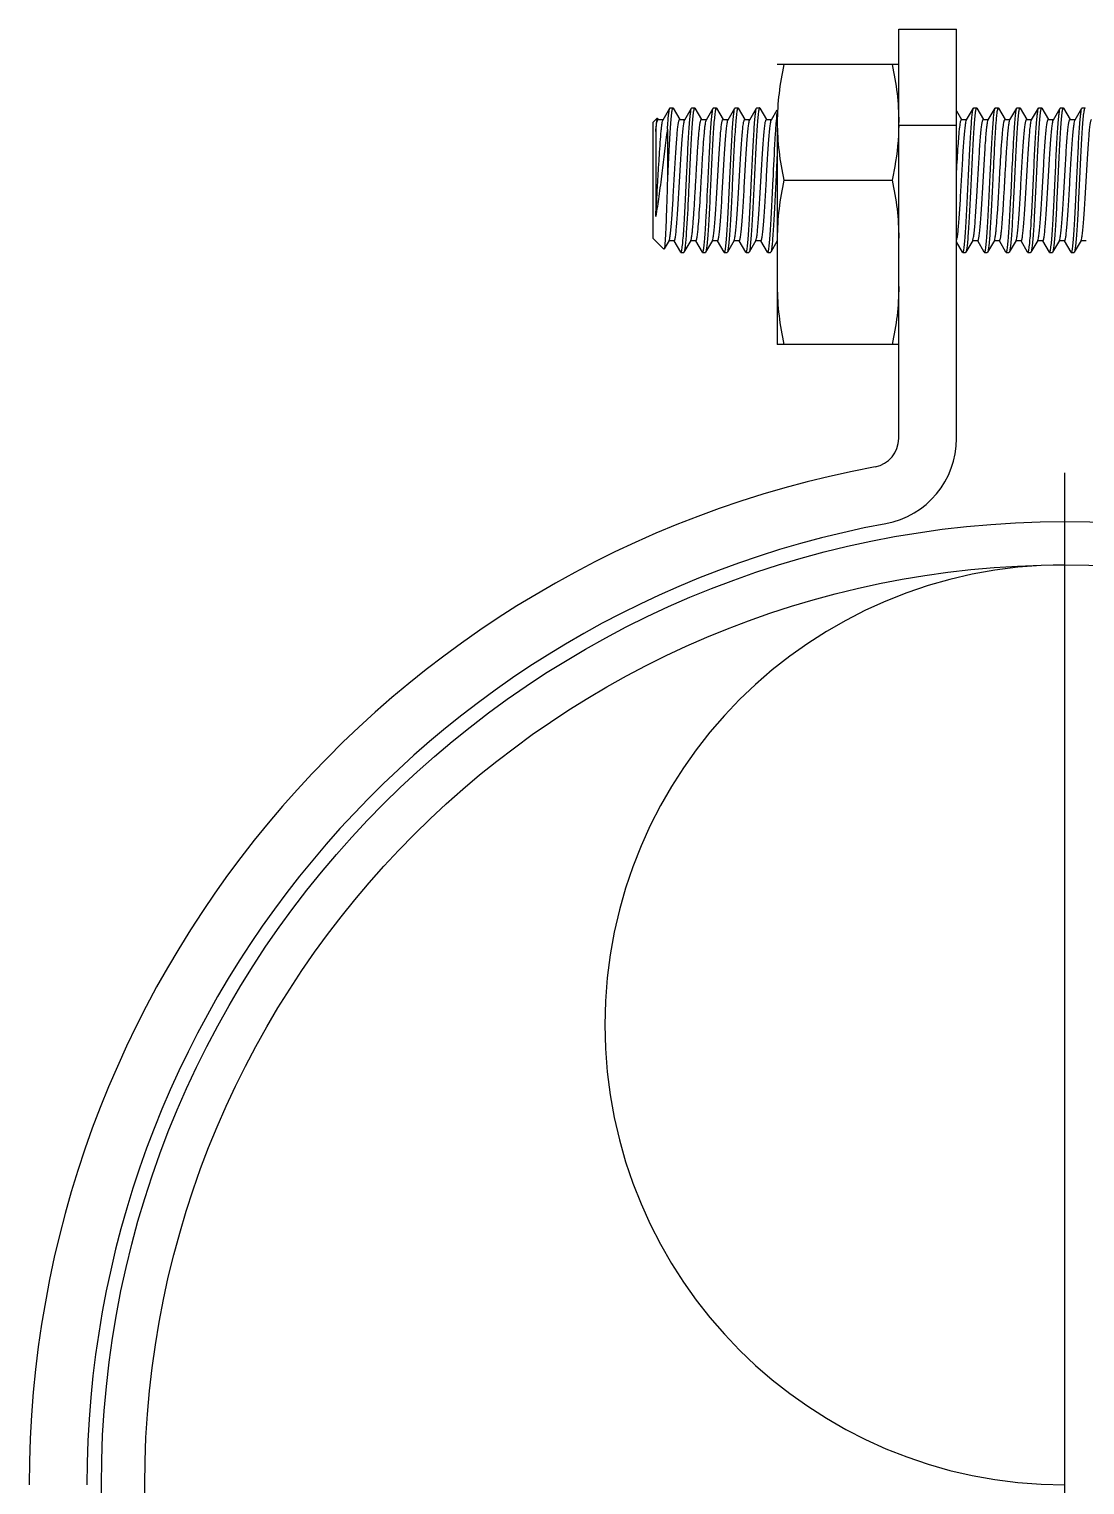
# Model space of a CAD drawing. Extents: x 1725261 to 1937680, y 860327 to 1571294.
# Drawn here: x 1850208 to 1850608, y 1235671 to 1236223 of the extents above; entities that cross this region are included whole.
import ezdxf

# ---------------------------------------------------------------- set-up
doc = ezdxf.new("R2010")
doc.units = 0
doc.header["$LTSCALE"] = 1000
doc.header["$MEASUREMENT"] = 0
doc.linetypes.add('CENTER', pattern=[8, 5, -1, 1, -1])

msp = doc.modelspace()

# ---------------------------------------------------------------- linework, layer by layer
at = {"linetype": 'Continuous'}
for p, q in [((1850537.36, 1236067.59), (1850537.36, 1236222.75)), ((1850537.36, 1236222.75), (1850559.27, 1236222.75)), ((1850559.27, 1236067.59), (1850559.27, 1236222.75)), ((1850537.36, 1236209.3), (1850491.33, 1236209.3)), ((1850448.02, 1236188.32), (1850450.61, 1236192.77)), ((1850450.72, 1236192.87), (1850451.75, 1236192.87)), ((1850451.86, 1236192.77), (1850451.75, 1236192.87)), ((1850451.86, 1236192.77), (1850454.36, 1236188.46)), ((1850456.24, 1236188.32), (1850458.83, 1236192.77)), ((1850458.83, 1236192.77), (1850458.94, 1236192.87)), ((1850458.94, 1236192.87), (1850459.97, 1236192.87)), ((1850460.07, 1236192.77), (1850459.97, 1236192.87)), ((1850460.07, 1236192.77), (1850462.58, 1236188.46)), ((1850464.45, 1236188.32), (1850467.05, 1236192.77)), ((1850467.05, 1236192.77), (1850467.16, 1236192.87)), ((1850467.16, 1236192.87), (1850468.18, 1236192.87)), ((1850468.29, 1236192.77), (1850468.18, 1236192.87)), ((1850468.29, 1236192.77), (1850470.79, 1236188.46)), ((1850472.67, 1236188.32), (1850475.27, 1236192.77)), ((1850475.27, 1236192.77), (1850475.37, 1236192.87)), ((1850475.37, 1236192.87), (1850476.4, 1236192.87)), ((1850476.51, 1236192.77), (1850476.4, 1236192.87)), ((1850476.51, 1236192.77), (1850479.01, 1236188.46)), ((1850480.89, 1236188.32), (1850483.48, 1236192.77)), ((1850483.48, 1236192.77), (1850483.59, 1236192.87)), ((1850483.59, 1236192.87), (1850484.62, 1236192.87)), ((1850484.73, 1236192.77), (1850487.23, 1236188.46)), ((1850489.11, 1236188.32), (1850491.33, 1236192.14)), ((1850491.33, 1236190.87), (1850491.33, 1236103.2)), ((1850559.27, 1236191.78), (1850561.2, 1236188.46)), ((1850563.08, 1236188.32), (1850565.67, 1236192.77)), ((1850565.67, 1236192.77), (1850565.78, 1236192.87)), ((1850565.78, 1236192.87), (1850566.81, 1236192.87)), ((1850566.91, 1236192.77), (1850566.81, 1236192.87)), ((1850566.91, 1236192.77), (1850569.42, 1236188.46)), ((1850571.29, 1236188.32), (1850573.89, 1236192.77)), ((1850573.89, 1236192.77), (1850573.99, 1236192.87)), ((1850573.99, 1236192.87), (1850575.02, 1236192.87)), ((1850575.13, 1236192.77), (1850577.63, 1236188.46)), ((1850579.51, 1236188.32), (1850582.11, 1236192.77)), ((1850582.11, 1236192.77), (1850582.21, 1236192.87)), ((1850582.21, 1236192.87), (1850583.24, 1236192.87)), ((1850583.35, 1236192.77), (1850583.24, 1236192.87)), ((1850583.35, 1236192.77), (1850585.85, 1236188.46)), ((1850587.73, 1236188.32), (1850590.32, 1236192.77)), ((1850590.32, 1236192.77), (1850590.43, 1236192.87)), ((1850590.43, 1236192.87), (1850591.46, 1236192.87)), ((1850591.57, 1236192.77), (1850591.46, 1236192.87)), ((1850591.57, 1236192.77), (1850594.07, 1236188.46)), ((1850595.95, 1236188.32), (1850598.54, 1236192.77)), ((1850598.54, 1236192.77), (1850598.65, 1236192.87)), ((1850598.65, 1236192.87), (1850599.68, 1236192.87)), ((1850599.79, 1236192.77), (1850599.68, 1236192.87)), ((1850599.79, 1236192.77), (1850602.29, 1236188.46)), ((1850604.17, 1236188.32), (1850606.76, 1236192.77)), ((1850606.76, 1236192.77), (1850606.87, 1236192.87)), ((1850606.87, 1236192.87), (1850607.9, 1236192.87)), ((1850608.01, 1236192.77), (1850607.9, 1236192.87)), ((1850444.21, 1236187.39), (1850445.79, 1236188.96)), ((1850444.21, 1236187.39), (1850444.21, 1236143.55)), ((1850445.25, 1236183.89), (1850445.25, 1236151.77)), ((1850445.86, 1236188.93), (1850445.79, 1236188.96)), ((1850445.86, 1236188.93), (1850446.14, 1236188.46)), ((1850446.09, 1236188.43), (1850448.08, 1236188.43)), ((1850449.69, 1236184.86), (1850449.69, 1236165.46)), ((1850454.31, 1236188.43), (1850456.3, 1236188.43)), ((1850462.53, 1236188.43), (1850464.52, 1236188.43)), ((1850470.75, 1236188.43), (1850472.74, 1236188.43)), ((1850478.97, 1236188.43), (1850480.96, 1236188.43)), ((1850487.18, 1236188.43), (1850489.17, 1236188.43)), ((1850537.36, 1236186.39), (1850559.27, 1236186.39)), ((1850561.15, 1236188.43), (1850563.14, 1236188.43)), ((1850569.37, 1236188.43), (1850571.36, 1236188.43)), ((1850577.59, 1236188.43), (1850579.58, 1236188.43)), ((1850585.8, 1236188.43), (1850587.8, 1236188.43)), ((1850594.02, 1236188.43), (1850596.01, 1236188.43)), ((1850602.24, 1236188.43), (1850604.23, 1236188.43)), ((1850604.09, 1236188.14), (1850604.17, 1236188.32)), ((1850493.8, 1236165.47), (1850534.89, 1236165.47)), ((1850444.21, 1236143.55), (1850448.39, 1236139.38)), ((1850450.33, 1236142.62), (1850448.46, 1236139.4)), ((1850452.26, 1236142.51), (1850450.26, 1236142.51)), ((1850450.33, 1236142.62), (1850450.4, 1236142.78)), ((1850454.72, 1236138.17), (1850452.21, 1236142.49)), ((1850458.55, 1236142.62), (1850455.96, 1236138.17)), ((1850460.47, 1236142.51), (1850458.48, 1236142.51)), ((1850462.94, 1236138.17), (1850460.43, 1236142.49)), ((1850466.77, 1236142.62), (1850464.18, 1236138.17)), ((1850468.69, 1236142.51), (1850466.7, 1236142.51)), ((1850471.16, 1236138.17), (1850468.64, 1236142.49)), ((1850474.98, 1236142.62), (1850472.4, 1236138.17)), ((1850476.91, 1236142.51), (1850474.92, 1236142.51)), ((1850479.38, 1236138.17), (1850476.86, 1236142.49)), ((1850483.2, 1236142.62), (1850480.62, 1236138.17)), ((1850485.13, 1236142.51), (1850483.14, 1236142.51)), ((1850487.59, 1236138.17), (1850485.08, 1236142.49)), ((1850491.33, 1236142.47), (1850488.84, 1236138.17)), ((1850561.56, 1236138.17), (1850559.27, 1236142.1)), ((1850565.39, 1236142.62), (1850562.8, 1236138.17)), ((1850567.31, 1236142.51), (1850565.32, 1236142.51)), ((1850565.39, 1236142.62), (1850565.46, 1236142.79)), ((1850569.78, 1236138.17), (1850567.27, 1236142.49)), ((1850573.61, 1236142.62), (1850571.02, 1236138.17)), ((1850575.53, 1236142.51), (1850573.54, 1236142.51)), ((1850578, 1236138.17), (1850575.48, 1236142.49)), ((1850581.82, 1236142.62), (1850579.24, 1236138.17)), ((1850583.75, 1236142.51), (1850581.76, 1236142.51)), ((1850586.21, 1236138.17), (1850583.7, 1236142.49)), ((1850590.04, 1236142.62), (1850587.46, 1236138.17)), ((1850591.97, 1236142.51), (1850589.98, 1236142.51)), ((1850594.43, 1236138.17), (1850591.92, 1236142.49)), ((1850598.26, 1236142.62), (1850595.68, 1236138.17)), ((1850600.19, 1236142.51), (1850598.2, 1236142.51)), ((1850602.65, 1236138.17), (1850600.14, 1236142.49)), ((1850606.48, 1236142.62), (1850603.9, 1236138.17)), ((1850608.41, 1236142.51), (1850606.41, 1236142.51)), ((1850448.46, 1236139.4), (1850448.39, 1236139.38)), ((1850454.72, 1236138.17), (1850454.83, 1236138.08)), ((1850454.83, 1236138.08), (1850455.86, 1236138.08)), ((1850462.94, 1236138.17), (1850463.05, 1236138.08)), ((1850463.05, 1236138.08), (1850464.08, 1236138.08)), ((1850464.18, 1236138.17), (1850464.07, 1236138.08)), ((1850471.16, 1236138.17), (1850471.26, 1236138.08)), ((1850471.26, 1236138.08), (1850472.29, 1236138.08)), ((1850472.4, 1236138.17), (1850472.29, 1236138.08)), ((1850479.38, 1236138.17), (1850479.48, 1236138.08)), ((1850479.48, 1236138.08), (1850480.51, 1236138.08)), ((1850480.62, 1236138.17), (1850480.51, 1236138.08)), ((1850487.59, 1236138.17), (1850487.7, 1236138.08)), ((1850487.7, 1236138.08), (1850488.73, 1236138.08)), ((1850488.84, 1236138.17), (1850488.73, 1236138.08)), ((1850561.56, 1236138.17), (1850561.67, 1236138.08)), ((1850561.67, 1236138.08), (1850562.7, 1236138.08)), ((1850562.8, 1236138.17), (1850562.7, 1236138.08)), ((1850569.78, 1236138.17), (1850569.89, 1236138.08)), ((1850569.89, 1236138.08), (1850570.91, 1236138.08)), ((1850571.02, 1236138.17), (1850570.91, 1236138.08)), ((1850578, 1236138.17), (1850578.1, 1236138.08)), ((1850578.1, 1236138.08), (1850579.13, 1236138.08)), ((1850579.24, 1236138.17), (1850579.13, 1236138.08)), ((1850586.21, 1236138.17), (1850586.32, 1236138.08)), ((1850586.32, 1236138.08), (1850587.35, 1236138.08)), ((1850587.46, 1236138.17), (1850587.35, 1236138.08)), ((1850594.43, 1236138.17), (1850594.54, 1236138.08)), ((1850594.54, 1236138.08), (1850595.57, 1236138.08)), ((1850595.68, 1236138.17), (1850595.57, 1236138.08)), ((1850602.65, 1236138.17), (1850602.76, 1236138.08)), ((1850602.76, 1236138.08), (1850603.79, 1236138.08)), ((1850537.36, 1236103.2), (1850491.33, 1236103.2))]:
    msp.add_line(p, q, dxfattribs=at)
at = {"color": 0, "linetype": 'CENTER'}
msp.add_line((1850600.36, 1235287.29), (1850600.36, 1236054.51), dxfattribs=at)
at = {"linetype": 'Continuous'}
for radius in [365.17, 348.74]:
    msp.add_circle((1850600.36, 1235670.9), radius, dxfattribs=at)
for centre, radius, start, end in [((1852620.43, 1236066.34), 2131.95, 177.03534, 177.33485), ((1850526.4, 1236067.59), 10.96, 280.562, 0), ((1850526.4, 1236067.59), 32.87, 280.562, 0), ((1850600.36, 1235670.9), 392.57, 100.562, 180), ((1850600.36, 1235670.9), 370.65, 100.562, 180)]:
    msp.add_arc(centre, radius, start, end, dxfattribs=at)
msp.add_arc((1850600.36, 1235845.27), 174.37, 90, 270)
for points, knots in [([(1850493.8, 1236209.3), (1850493.04, 1236205.69), (1850491.79, 1236198.43), (1850491.33, 1236191.06), (1850491.33, 1236187.39)], [0, 0, 0, 0, 0.500766, 1, 1, 1, 1]), ([(1850534.89, 1236209.3), (1850535.65, 1236205.69), (1850536.89, 1236198.43), (1850537.36, 1236191.06), (1850537.36, 1236187.39)], [0, 0, 0, 0, 0.500766, 1, 1, 1, 1]), ([(1850451.75, 1236192.87), (1850451.69, 1236192.87), (1850451.57, 1236192.64), (1850451.47, 1236192.27), (1850451.34, 1236191.6), (1850451.16, 1236190.25), (1850450.94, 1236187.96), (1850450.7, 1236184.59), (1850450.45, 1236180.49), (1850450.2, 1236175.81), (1850449.94, 1236170.74), (1850449.78, 1236167.24), (1850449.69, 1236165.46)], [0, 0, 0, 0, 0.006675, 0.021733, 0.045899, 0.079115, 0.171509, 0.295573, 0.446611, 0.618863, 0.80571, 1, 1, 1, 1]), ([(1850449.69, 1236184.86), (1850449.76, 1236185.89), (1850449.9, 1236187.71), (1850450.1, 1236190.09), (1850450.34, 1236191.69), (1850450.47, 1236192.53), (1850450.61, 1236192.77)], [0, 0, 0, 0, 0.387273, 0.6883, 0.894185, 1, 1, 1, 1]), ([(1850450.61, 1236192.77), (1850450.63, 1236192.8), (1850450.65, 1236192.84), (1850450.7, 1236192.87), (1850450.72, 1236192.87)], [0, 0, 0, 0, 0.600066, 1, 1, 1, 1]), ([(1850456.88, 1236165.47), (1850457.04, 1236168.79), (1850457.27, 1236173.63), (1850457.6, 1236179.81), (1850457.83, 1236183.82), (1850458.07, 1236187.18), (1850458.29, 1236189.82), (1850458.54, 1236191.58), (1850458.67, 1236192.51), (1850458.83, 1236192.77)], [0, 0, 0, 0, 0.364023, 0.530316, 0.678347, 0.803037, 0.900138, 0.966413, 1, 1, 1, 1]), ([(1850459.97, 1236192.87), (1850459.9, 1236192.87), (1850459.78, 1236192.64), (1850459.69, 1236192.27), (1850459.56, 1236191.6), (1850459.38, 1236190.25), (1850459.16, 1236187.96), (1850458.91, 1236184.6), (1850458.67, 1236180.5), (1850458.41, 1236175.82), (1850458.16, 1236170.75), (1850458, 1236167.25), (1850457.91, 1236165.47)], [0, 0, 0, 0, 0.006671, 0.021724, 0.045885, 0.079095, 0.17148, 0.295534, 0.446569, 0.618825, 0.805687, 1, 1, 1, 1]), ([(1850465.1, 1236165.47), (1850465.26, 1236168.79), (1850465.49, 1236173.63), (1850465.82, 1236179.81), (1850466.05, 1236183.82), (1850466.29, 1236187.18), (1850466.51, 1236189.82), (1850466.76, 1236191.58), (1850466.89, 1236192.51), (1850467.05, 1236192.77)], [0, 0, 0, 0, 0.364025, 0.530318, 0.678348, 0.803036, 0.900137, 0.966414, 1, 1, 1, 1]), ([(1850468.18, 1236192.87), (1850468.12, 1236192.87), (1850468, 1236192.64), (1850467.91, 1236192.27), (1850467.78, 1236191.6), (1850467.6, 1236190.25), (1850467.38, 1236187.96), (1850467.13, 1236184.6), (1850466.88, 1236180.5), (1850466.63, 1236175.82), (1850466.38, 1236170.75), (1850466.21, 1236167.25), (1850466.13, 1236165.47)], [0, 0, 0, 0, 0.006671, 0.021723, 0.045883, 0.079092, 0.171477, 0.295531, 0.446566, 0.618823, 0.805686, 1, 1, 1, 1]), ([(1850473.32, 1236165.47), (1850473.48, 1236168.79), (1850473.71, 1236173.63), (1850474.04, 1236179.81), (1850474.27, 1236183.82), (1850474.51, 1236187.18), (1850474.72, 1236189.82), (1850474.98, 1236191.58), (1850475.11, 1236192.51), (1850475.27, 1236192.77)], [0, 0, 0, 0, 0.364025, 0.530318, 0.678348, 0.803036, 0.900137, 0.966414, 1, 1, 1, 1]), ([(1850476.4, 1236192.87), (1850476.34, 1236192.87), (1850476.22, 1236192.64), (1850476.13, 1236192.27), (1850476, 1236191.6), (1850475.82, 1236190.25), (1850475.6, 1236187.96), (1850475.35, 1236184.6), (1850475.1, 1236180.5), (1850474.85, 1236175.82), (1850474.6, 1236170.75), (1850474.43, 1236167.25), (1850474.35, 1236165.47)], [0, 0, 0, 0, 0.00667, 0.021722, 0.045881, 0.07909, 0.171474, 0.295528, 0.446564, 0.618821, 0.805685, 1, 1, 1, 1]), ([(1850481.54, 1236165.47), (1850481.7, 1236168.79), (1850481.93, 1236173.63), (1850482.25, 1236179.81), (1850482.49, 1236183.82), (1850482.73, 1236187.18), (1850482.94, 1236189.82), (1850483.2, 1236191.58), (1850483.33, 1236192.51), (1850483.48, 1236192.77)], [0, 0, 0, 0, 0.364025, 0.530318, 0.678349, 0.803036, 0.900137, 0.966414, 1, 1, 1, 1]), ([(1850484.62, 1236192.87), (1850484.56, 1236192.87), (1850484.44, 1236192.64), (1850484.34, 1236192.27), (1850484.21, 1236191.6), (1850484.03, 1236190.25), (1850483.81, 1236187.96), (1850483.57, 1236184.6), (1850483.32, 1236180.5), (1850483.07, 1236175.82), (1850482.82, 1236170.75), (1850482.65, 1236167.25), (1850482.57, 1236165.47)], [0, 0, 0, 0, 0.006675, 0.021731, 0.045894, 0.079107, 0.171496, 0.295551, 0.446583, 0.618835, 0.805691, 1, 1, 1, 1]), ([(1850484.73, 1236192.77), (1850484.71, 1236192.8), (1850484.69, 1236192.84), (1850484.64, 1236192.87), (1850484.62, 1236192.87)], [0, 0, 0, 0, 0.600342, 1, 1, 1, 1]), ([(1850489.76, 1236165.47), (1850490, 1236170.65), (1850490.33, 1236177.83), (1850490.87, 1236186.36), (1850491.15, 1236189.71), (1850491.33, 1236191.06)], [0, 0, 0, 0, 0.606527, 0.840991, 1, 1, 1, 1]), ([(1850563.72, 1236165.47), (1850563.88, 1236168.79), (1850564.11, 1236173.63), (1850564.44, 1236179.81), (1850564.67, 1236183.82), (1850564.91, 1236187.18), (1850565.13, 1236189.82), (1850565.38, 1236191.58), (1850565.51, 1236192.51), (1850565.67, 1236192.77)], [0, 0, 0, 0, 0.364034, 0.530328, 0.678356, 0.803044, 0.900143, 0.966415, 1, 1, 1, 1]), ([(1850566.81, 1236192.87), (1850566.74, 1236192.87), (1850566.62, 1236192.64), (1850566.53, 1236192.27), (1850566.4, 1236191.6), (1850566.22, 1236190.25), (1850566, 1236187.96), (1850565.75, 1236184.6), (1850565.5, 1236180.5), (1850565.25, 1236175.82), (1850565, 1236170.75), (1850564.84, 1236167.25), (1850564.75, 1236165.47)], [0, 0, 0, 0, 0.006691, 0.021767, 0.045945, 0.079169, 0.17157, 0.295628, 0.44665, 0.618882, 0.805717, 1, 1, 1, 1]), ([(1850571.94, 1236165.47), (1850572.1, 1236168.79), (1850572.33, 1236173.63), (1850572.66, 1236179.81), (1850572.89, 1236183.82), (1850573.13, 1236187.18), (1850573.35, 1236189.82), (1850573.6, 1236191.58), (1850573.73, 1236192.51), (1850573.89, 1236192.77)], [0, 0, 0, 0, 0.364034, 0.530327, 0.678355, 0.803043, 0.900143, 0.966415, 1, 1, 1, 1]), ([(1850575.02, 1236192.87), (1850574.95, 1236192.87), (1850574.82, 1236192.58), (1850574.71, 1236192.12), (1850574.57, 1236191.28), (1850574.43, 1236190.16), (1850574.29, 1236188.73), (1850574.09, 1236186.28), (1850573.96, 1236184.31), (1850573.87, 1236182.92)], [0, 0, 0, 0, 0.021805, 0.073036, 0.155592, 0.268964, 0.411896, 0.582786, 1, 1, 1, 1]), ([(1850575.13, 1236192.77), (1850575.12, 1236192.8), (1850575.09, 1236192.84), (1850575.04, 1236192.87), (1850575.02, 1236192.87)], [0, 0, 0, 0, 0.600474, 1, 1, 1, 1]), ([(1850581.06, 1236182.92), (1850581.14, 1236184.2), (1850581.29, 1236186.48), (1850581.54, 1236189.43), (1850581.75, 1236191.33), (1850581.95, 1236192.33), (1850582.04, 1236192.66), (1850582.11, 1236192.77)], [0, 0, 0, 0, 0.387696, 0.690539, 0.896873, 0.961452, 1, 1, 1, 1]), ([(1850583.24, 1236192.87), (1850583.18, 1236192.87), (1850583.06, 1236192.64), (1850582.97, 1236192.27), (1850582.83, 1236191.6), (1850582.65, 1236190.25), (1850582.44, 1236187.96), (1850582.19, 1236184.6), (1850581.94, 1236180.5), (1850581.69, 1236175.82), (1850581.44, 1236170.75), (1850581.27, 1236167.25), (1850581.19, 1236165.47)], [0, 0, 0, 0, 0.006669, 0.02172, 0.045878, 0.079088, 0.171477, 0.295537, 0.446568, 0.61882, 0.805683, 1, 1, 1, 1]), ([(1850588.38, 1236165.47), (1850588.54, 1236168.79), (1850588.77, 1236173.63), (1850589.09, 1236179.81), (1850589.33, 1236183.82), (1850589.57, 1236187.18), (1850589.78, 1236189.82), (1850590.04, 1236191.58), (1850590.17, 1236192.51), (1850590.32, 1236192.77)], [0, 0, 0, 0, 0.364023, 0.530311, 0.678335, 0.803027, 0.900135, 0.966413, 1, 1, 1, 1]), ([(1850591.46, 1236192.87), (1850591.4, 1236192.87), (1850591.28, 1236192.64), (1850591.18, 1236192.27), (1850591.05, 1236191.6), (1850590.87, 1236190.25), (1850590.65, 1236187.96), (1850590.41, 1236184.6), (1850590.16, 1236180.5), (1850589.91, 1236175.82), (1850589.66, 1236170.75), (1850589.49, 1236167.25), (1850589.41, 1236165.47)], [0, 0, 0, 0, 0.00667, 0.021722, 0.045882, 0.079092, 0.171482, 0.295542, 0.446572, 0.618823, 0.805684, 1, 1, 1, 1]), ([(1850596.6, 1236165.47), (1850596.75, 1236168.79), (1850596.98, 1236173.63), (1850597.31, 1236179.81), (1850597.55, 1236183.82), (1850597.79, 1236187.18), (1850598, 1236189.82), (1850598.25, 1236191.58), (1850598.39, 1236192.51), (1850598.54, 1236192.77)], [0, 0, 0, 0, 0.364024, 0.530311, 0.678335, 0.803027, 0.900135, 0.966414, 1, 1, 1, 1]), ([(1850599.68, 1236192.87), (1850599.62, 1236192.87), (1850599.5, 1236192.64), (1850599.4, 1236192.27), (1850599.27, 1236191.6), (1850599.09, 1236190.25), (1850598.87, 1236187.96), (1850598.63, 1236184.6), (1850598.38, 1236180.5), (1850598.13, 1236175.82), (1850597.88, 1236170.75), (1850597.71, 1236167.25), (1850597.62, 1236165.47)], [0, 0, 0, 0, 0.006671, 0.021724, 0.045885, 0.079096, 0.171487, 0.295547, 0.446577, 0.618826, 0.805686, 1, 1, 1, 1]), ([(1850604.81, 1236165.47), (1850604.97, 1236168.79), (1850605.2, 1236173.63), (1850605.53, 1236179.81), (1850605.77, 1236183.82), (1850606.01, 1236187.18), (1850606.22, 1236189.82), (1850606.47, 1236191.58), (1850606.61, 1236192.51), (1850606.76, 1236192.77)], [0, 0, 0, 0, 0.364024, 0.530311, 0.678335, 0.803027, 0.900135, 0.966414, 1, 1, 1, 1]), ([(1850607.9, 1236192.87), (1850607.84, 1236192.87), (1850607.72, 1236192.64), (1850607.62, 1236192.27), (1850607.49, 1236191.6), (1850607.31, 1236190.25), (1850607.09, 1236187.96), (1850606.85, 1236184.6), (1850606.6, 1236180.5), (1850606.35, 1236175.82), (1850606.09, 1236170.75), (1850605.93, 1236167.25), (1850605.84, 1236165.47)], [0, 0, 0, 0, 0.006677, 0.021737, 0.045904, 0.079119, 0.171516, 0.295578, 0.446605, 0.618846, 0.805696, 1, 1, 1, 1]), ([(1850445.79, 1236188.96), (1850445.75, 1236188.92), (1850445.7, 1236188.77), (1850445.6, 1236188.3), (1850445.5, 1236187.34), (1850445.37, 1236185.8), (1850445.29, 1236184.58), (1850445.25, 1236183.89)], [0, 0, 0, 0, 0.030031, 0.087347, 0.285412, 0.591997, 1, 1, 1, 1]), ([(1850445.25, 1236183.89), (1850445.32, 1236184.54), (1850445.43, 1236185.64), (1850445.63, 1236187.13), (1850445.8, 1236187.89), (1850445.97, 1236188.43), (1850446.09, 1236188.43)], [0, 0, 0, 0, 0.420456, 0.730326, 0.922693, 1, 1, 1, 1]), ([(1850445.25, 1236151.77), (1850445.52, 1236155.48), (1850445.85, 1236161.21), (1850446.28, 1236168.88), (1850446.62, 1236174.55), (1850446.95, 1236179.58), (1850447.23, 1236183.23), (1850447.48, 1236185.57), (1850447.64, 1236186.82), (1850447.81, 1236187.7), (1850447.93, 1236188.17), (1850448.02, 1236188.32)], [0, 0, 0, 0, 0.30446, 0.46946, 0.627882, 0.768787, 0.882469, 0.926584, 0.961179, 0.985723, 1, 1, 1, 1]), ([(1850449.69, 1236184.86), (1850448.89, 1236179.29), (1850447.91, 1236170.74), (1850446.53, 1236159.7), (1850445.72, 1236154.26), (1850445.25, 1236151.77)], [0, 0, 0, 0, 0.506249, 0.772205, 1, 1, 1, 1]), ([(1850450.4, 1236142.78), (1850450.53, 1236143.11), (1850450.69, 1236144.07), (1850450.93, 1236145.84), (1850451.16, 1236148.31), (1850451.5, 1236152.68), (1850451.89, 1236159.05), (1850452.27, 1236165.8), (1850452.59, 1236171.37), (1850452.83, 1236175.34), (1850453.07, 1236178.96), (1850453.31, 1236182.12), (1850453.54, 1236184.7), (1850453.76, 1236186.59), (1850453.98, 1236187.76), (1850454.14, 1236188.27), (1850454.26, 1236188.43), (1850454.31, 1236188.43)], [0, 0, 0, 0, 0.023329, 0.062811, 0.117241, 0.184783, 0.349527, 0.534449, 0.626544, 0.714121, 0.794147, 0.863852, 0.92084, 0.963175, 0.989517, 0.99656, 1, 1, 1, 1]), ([(1850452.26, 1236142.51), (1850452.31, 1236142.51), (1850452.43, 1236142.67), (1850452.59, 1236143.2), (1850452.81, 1236144.42), (1850453.03, 1236146.38), (1850453.28, 1236149.04), (1850453.52, 1236152.3), (1850453.76, 1236156.03), (1850454, 1236160.1), (1850454.33, 1236165.77), (1850454.65, 1236171.4), (1850454.98, 1236176.77), (1850455.22, 1236180.29), (1850455.46, 1236183.27), (1850455.69, 1236185.62), (1850455.94, 1236187.22), (1850456.09, 1236188.07), (1850456.24, 1236188.32)], [0, 0, 0, 0, 0.003516, 0.010771, 0.037949, 0.081609, 0.140308, 0.211978, 0.294061, 0.383613, 0.477416, 0.664254, 0.750572, 0.827952, 0.893624, 0.945254, 0.981055, 1, 1, 1, 1]), ([(1850459.4, 1236148.73), (1850459.55, 1236150.52), (1850459.83, 1236154.43), (1850460.2, 1236160.61), (1850460.57, 1236167.22), (1850460.94, 1236173.67), (1850461.27, 1236178.69), (1850461.54, 1236182.2), (1850461.73, 1236184.32), (1850461.91, 1236186), (1850462.1, 1236187.29), (1850462.26, 1236187.97), (1850462.42, 1236188.43), (1850462.53, 1236188.43)], [0, 0, 0, 0, 0.134735, 0.294625, 0.465613, 0.632623, 0.780938, 0.843915, 0.897532, 0.94062, 0.972276, 0.991945, 1, 1, 1, 1]), ([(1850461.46, 1236148.73), (1850461.77, 1236152.45), (1850462.12, 1236158.35), (1850462.58, 1236166.4), (1850462.94, 1236172.66), (1850463.3, 1236178.34), (1850463.61, 1236182.49), (1850463.87, 1236185.17), (1850464.05, 1236186.62), (1850464.23, 1236187.62), (1850464.36, 1236188.15), (1850464.45, 1236188.32)], [0, 0, 0, 0, 0.282028, 0.446286, 0.60859, 0.75578, 0.875942, 0.92276, 0.959436, 0.985284, 1, 1, 1, 1]), ([(1850466.77, 1236142.62), (1850466.91, 1236142.88), (1850467.06, 1236143.73), (1850467.31, 1236145.33), (1850467.54, 1236147.68), (1850467.78, 1236150.66), (1850468.02, 1236154.17), (1850468.36, 1236159.55), (1850468.67, 1236165.17), (1850469, 1236170.85), (1850469.24, 1236174.92), (1850469.49, 1236178.65), (1850469.73, 1236181.9), (1850469.97, 1236184.57), (1850470.19, 1236186.53), (1850470.41, 1236187.74), (1850470.57, 1236188.27), (1850470.69, 1236188.43), (1850470.75, 1236188.43)], [0, 0, 0, 0, 0.018976, 0.054803, 0.106453, 0.172139, 0.249526, 0.335845, 0.52267, 0.61646, 0.705998, 0.788066, 0.859722, 0.918408, 0.962058, 0.98923, 0.996486, 1, 1, 1, 1]), ([(1850468.69, 1236142.51), (1850468.75, 1236142.51), (1850468.87, 1236142.67), (1850469.03, 1236143.2), (1850469.25, 1236144.42), (1850469.47, 1236146.38), (1850469.71, 1236149.04), (1850469.95, 1236152.3), (1850470.2, 1236156.03), (1850470.44, 1236160.1), (1850470.76, 1236165.77), (1850471.08, 1236171.4), (1850471.42, 1236176.77), (1850471.66, 1236180.29), (1850471.9, 1236183.27), (1850472.13, 1236185.62), (1850472.37, 1236187.22), (1850472.53, 1236188.07), (1850472.67, 1236188.32)], [0, 0, 0, 0, 0.003515, 0.010772, 0.03795, 0.08161, 0.140308, 0.211979, 0.294061, 0.383612, 0.477415, 0.664252, 0.75057, 0.827951, 0.893623, 0.945254, 0.981055, 1, 1, 1, 1]), ([(1850474.98, 1236142.62), (1850475.13, 1236142.88), (1850475.28, 1236143.73), (1850475.53, 1236145.33), (1850475.76, 1236147.68), (1850476, 1236150.66), (1850476.24, 1236154.17), (1850476.58, 1236159.55), (1850476.89, 1236165.17), (1850477.22, 1236170.85), (1850477.46, 1236174.92), (1850477.71, 1236178.65), (1850477.95, 1236181.9), (1850478.19, 1236184.57), (1850478.41, 1236186.53), (1850478.63, 1236187.74), (1850478.79, 1236188.27), (1850478.91, 1236188.43), (1850478.97, 1236188.43)], [0, 0, 0, 0, 0.018976, 0.054803, 0.106454, 0.172139, 0.249526, 0.335844, 0.522668, 0.616459, 0.705997, 0.788065, 0.859722, 0.918409, 0.962059, 0.989231, 0.996484, 1, 1, 1, 1]), ([(1850476.91, 1236142.51), (1850476.96, 1236142.51), (1850477.08, 1236142.67), (1850477.25, 1236143.2), (1850477.47, 1236144.42), (1850477.69, 1236146.38), (1850477.93, 1236149.04), (1850478.17, 1236152.3), (1850478.41, 1236156.03), (1850478.66, 1236160.1), (1850478.98, 1236165.77), (1850479.3, 1236171.4), (1850479.63, 1236176.77), (1850479.88, 1236180.29), (1850480.12, 1236183.27), (1850480.34, 1236185.62), (1850480.59, 1236187.22), (1850480.75, 1236188.07), (1850480.89, 1236188.32)], [0, 0, 0, 0, 0.003517, 0.010771, 0.037949, 0.081609, 0.140308, 0.211978, 0.294062, 0.383613, 0.477416, 0.664254, 0.750571, 0.827951, 0.893624, 0.945254, 0.981055, 1, 1, 1, 1]), ([(1850483.2, 1236142.62), (1850483.35, 1236142.88), (1850483.5, 1236143.73), (1850483.75, 1236145.33), (1850483.97, 1236147.68), (1850484.22, 1236150.66), (1850484.46, 1236154.17), (1850484.79, 1236159.55), (1850485.11, 1236165.17), (1850485.44, 1236170.85), (1850485.68, 1236174.92), (1850485.92, 1236178.65), (1850486.16, 1236181.9), (1850486.4, 1236184.57), (1850486.63, 1236186.53), (1850486.85, 1236187.74), (1850487.01, 1236188.27), (1850487.13, 1236188.43), (1850487.18, 1236188.43)], [0, 0, 0, 0, 0.018976, 0.054803, 0.106453, 0.172139, 0.249527, 0.335846, 0.52267, 0.61646, 0.705997, 0.788065, 0.859721, 0.918408, 0.962058, 0.98923, 0.996486, 1, 1, 1, 1]), ([(1850485.13, 1236142.51), (1850485.18, 1236142.51), (1850485.3, 1236142.67), (1850485.47, 1236143.2), (1850485.68, 1236144.42), (1850485.91, 1236146.38), (1850486.15, 1236149.04), (1850486.39, 1236152.3), (1850486.63, 1236156.03), (1850486.88, 1236160.1), (1850487.2, 1236165.77), (1850487.52, 1236171.4), (1850487.85, 1236176.77), (1850488.09, 1236180.29), (1850488.34, 1236183.27), (1850488.56, 1236185.62), (1850488.81, 1236187.22), (1850488.96, 1236188.07), (1850489.11, 1236188.32)], [0, 0, 0, 0, 0.003515, 0.010772, 0.03795, 0.08161, 0.140308, 0.211978, 0.294061, 0.383612, 0.477415, 0.664253, 0.750571, 0.827951, 0.893624, 0.945254, 0.981055, 1, 1, 1, 1]), ([(1850491.33, 1236187.39), (1850491.33, 1236183.71), (1850491.79, 1236176.34), (1850493.04, 1236169.08), (1850493.8, 1236165.47)], [0, 0, 0, 0, 0.499234, 1, 1, 1, 1]), ([(1850537.35, 1236186.39), (1850537.29, 1236181.13), (1850536.58, 1236174.1), (1850535.25, 1236167.2), (1850534.89, 1236165.47)], [0, 0, 0, 0, 0.749247, 1, 1, 1, 1]), ([(1850559.27, 1236142.72), (1850559.4, 1236143.02), (1850559.56, 1236143.89), (1850559.79, 1236145.52), (1850560.01, 1236147.82), (1850560.34, 1236151.95), (1850560.73, 1236158.04), (1850561.17, 1236165.88), (1850561.55, 1236172.56), (1850561.87, 1236177.61), (1850562.1, 1236180.88), (1850562.34, 1236183.64), (1850562.55, 1236185.81), (1850562.79, 1236187.29), (1850562.94, 1236188.08), (1850563.08, 1236188.32)], [0, 0, 0, 0, 0.02104, 0.057496, 0.108353, 0.171995, 0.329001, 0.508126, 0.686035, 0.767202, 0.83956, 0.900746, 0.948777, 0.982144, 1, 1, 1, 1]), ([(1850559.27, 1236168.56), (1850559.46, 1236171.88), (1850559.81, 1236177.58), (1850560.22, 1236183.28), (1850560.5, 1236185.65)], [0, 0, 0, 0, 0.5822, 1, 1, 1, 1]), ([(1850560.5, 1236185.65), (1850560.55, 1236186.06), (1850560.63, 1236186.74), (1850560.8, 1236187.64), (1850560.92, 1236188.13), (1850561.07, 1236188.43), (1850561.15, 1236188.43)], [0, 0, 0, 0, 0.419149, 0.725719, 0.916884, 1, 1, 1, 1]), ([(1850565.46, 1236142.79), (1850565.59, 1236143.13), (1850565.76, 1236144.1), (1850565.99, 1236145.88), (1850566.22, 1236148.35), (1850566.56, 1236152.73), (1850566.95, 1236159.1), (1850567.33, 1236165.85), (1850567.65, 1236171.41), (1850567.89, 1236175.37), (1850568.13, 1236178.99), (1850568.37, 1236182.13), (1850568.6, 1236184.71), (1850568.82, 1236186.6), (1850569.04, 1236187.76), (1850569.2, 1236188.27), (1850569.32, 1236188.43), (1850569.37, 1236188.43)], [0, 0, 0, 0, 0.023633, 0.063368, 0.11799, 0.185658, 0.350471, 0.535259, 0.627237, 0.714679, 0.794564, 0.864136, 0.921007, 0.963252, 0.989537, 0.996564, 1, 1, 1, 1]), ([(1850567.31, 1236142.51), (1850567.37, 1236142.51), (1850567.49, 1236142.67), (1850567.65, 1236143.2), (1850567.87, 1236144.42), (1850568.09, 1236146.38), (1850568.33, 1236149.04), (1850568.57, 1236152.3), (1850568.82, 1236156.03), (1850569.06, 1236160.1), (1850569.39, 1236165.77), (1850569.7, 1236171.4), (1850570.04, 1236176.77), (1850570.28, 1236180.29), (1850570.52, 1236183.27), (1850570.75, 1236185.62), (1850571, 1236187.22), (1850571.15, 1236188.07), (1850571.29, 1236188.32)], [0, 0, 0, 0, 0.003516, 0.010771, 0.037949, 0.081609, 0.140308, 0.211978, 0.294061, 0.383613, 0.477416, 0.664254, 0.750572, 0.827952, 0.893624, 0.945254, 0.981055, 1, 1, 1, 1]), ([(1850576.43, 1236180.09), (1850576.52, 1236181.26), (1850576.68, 1236183.31), (1850576.93, 1236185.69), (1850577.13, 1236187.1), (1850577.28, 1236187.8), (1850577.38, 1236188.2), (1850577.52, 1236188.43), (1850577.59, 1236188.43)], [0, 0, 0, 0, 0.415728, 0.728657, 0.841879, 0.924583, 0.976407, 1, 1, 1, 1]), ([(1850578.49, 1236180.09), (1850578.57, 1236181.15), (1850578.72, 1236183.03), (1850578.95, 1236185.49), (1850579.21, 1236187.16), (1850579.36, 1236188.06), (1850579.51, 1236188.32)], [0, 0, 0, 0, 0.381837, 0.682377, 0.890569, 1, 1, 1, 1]), ([(1850581.82, 1236142.62), (1850581.97, 1236142.88), (1850582.12, 1236143.73), (1850582.37, 1236145.33), (1850582.6, 1236147.68), (1850582.84, 1236150.66), (1850583.08, 1236154.17), (1850583.41, 1236159.55), (1850583.73, 1236165.17), (1850584.06, 1236170.85), (1850584.3, 1236174.92), (1850584.54, 1236178.65), (1850584.78, 1236181.9), (1850585.03, 1236184.57), (1850585.25, 1236186.53), (1850585.47, 1236187.74), (1850585.63, 1236188.27), (1850585.75, 1236188.43), (1850585.8, 1236188.43)], [0, 0, 0, 0, 0.018976, 0.054803, 0.106453, 0.172139, 0.249526, 0.335844, 0.522668, 0.616459, 0.705997, 0.788065, 0.859722, 0.918409, 0.962059, 0.989231, 0.996484, 1, 1, 1, 1]), ([(1850583.75, 1236142.51), (1850583.8, 1236142.51), (1850583.92, 1236142.67), (1850584.09, 1236143.2), (1850584.3, 1236144.42), (1850584.53, 1236146.38), (1850584.77, 1236149.04), (1850585.01, 1236152.3), (1850585.25, 1236156.03), (1850585.5, 1236160.1), (1850585.82, 1236165.77), (1850586.14, 1236171.4), (1850586.47, 1236176.77), (1850586.71, 1236180.29), (1850586.96, 1236183.27), (1850587.18, 1236185.62), (1850587.43, 1236187.22), (1850587.58, 1236188.07), (1850587.73, 1236188.32)], [0, 0, 0, 0, 0.003517, 0.010771, 0.037949, 0.081609, 0.140308, 0.211978, 0.294062, 0.383613, 0.477416, 0.664254, 0.750571, 0.827951, 0.893624, 0.945254, 0.981055, 1, 1, 1, 1]), ([(1850590.04, 1236142.62), (1850590.19, 1236142.88), (1850590.34, 1236143.73), (1850590.59, 1236145.33), (1850590.81, 1236147.68), (1850591.06, 1236150.66), (1850591.3, 1236154.17), (1850591.63, 1236159.55), (1850591.95, 1236165.17), (1850592.28, 1236170.85), (1850592.52, 1236174.92), (1850592.76, 1236178.65), (1850593, 1236181.9), (1850593.24, 1236184.57), (1850593.47, 1236186.53), (1850593.69, 1236187.74), (1850593.85, 1236188.27), (1850593.97, 1236188.43), (1850594.02, 1236188.43)], [0, 0, 0, 0, 0.018976, 0.054803, 0.106454, 0.17214, 0.249527, 0.335846, 0.52267, 0.61646, 0.705997, 0.788065, 0.859721, 0.918408, 0.962058, 0.98923, 0.996486, 1, 1, 1, 1]), ([(1850591.97, 1236142.51), (1850592.02, 1236142.51), (1850592.14, 1236142.67), (1850592.3, 1236143.2), (1850592.52, 1236144.42), (1850592.75, 1236146.38), (1850592.99, 1236149.04), (1850593.23, 1236152.3), (1850593.47, 1236156.03), (1850593.72, 1236160.1), (1850594.04, 1236165.77), (1850594.36, 1236171.4), (1850594.69, 1236176.77), (1850594.93, 1236180.29), (1850595.18, 1236183.27), (1850595.4, 1236185.62), (1850595.65, 1236187.22), (1850595.8, 1236188.07), (1850595.95, 1236188.32)], [0, 0, 0, 0, 0.003515, 0.010772, 0.03795, 0.08161, 0.140308, 0.211978, 0.294061, 0.383612, 0.477415, 0.664253, 0.750571, 0.827951, 0.893624, 0.945254, 0.981055, 1, 1, 1, 1]), ([(1850598.26, 1236142.62), (1850598.41, 1236142.88), (1850598.56, 1236143.73), (1850598.81, 1236145.33), (1850599.03, 1236147.68), (1850599.28, 1236150.66), (1850599.52, 1236154.17), (1850599.85, 1236159.55), (1850600.17, 1236165.17), (1850600.49, 1236170.85), (1850600.74, 1236174.92), (1850600.98, 1236178.65), (1850601.22, 1236181.9), (1850601.46, 1236184.57), (1850601.69, 1236186.53), (1850601.91, 1236187.74), (1850602.07, 1236188.27), (1850602.19, 1236188.43), (1850602.24, 1236188.43)], [0, 0, 0, 0, 0.018976, 0.054803, 0.106453, 0.172139, 0.249526, 0.335844, 0.522668, 0.616459, 0.705997, 0.788066, 0.859722, 0.918409, 0.962059, 0.989231, 0.996484, 1, 1, 1, 1]), ([(1850600.19, 1236142.51), (1850600.24, 1236142.51), (1850600.36, 1236142.67), (1850600.52, 1236143.18), (1850600.73, 1236144.34), (1850600.95, 1236146.23), (1850601.19, 1236148.8), (1850601.42, 1236151.95), (1850601.66, 1236155.56), (1850601.9, 1236159.52), (1850602.22, 1236165.08), (1850602.6, 1236171.82), (1850602.99, 1236178.19), (1850603.33, 1236182.57), (1850603.56, 1236185.04), (1850603.8, 1236186.83), (1850603.97, 1236187.8), (1850604.09, 1236188.14)], [0, 0, 0, 0, 0.003434, 0.010455, 0.036717, 0.078926, 0.135751, 0.205269, 0.285098, 0.372487, 0.464418, 0.649153, 0.813994, 0.881712, 0.93641, 0.976246, 1, 1, 1, 1]), ([(1850606.48, 1236142.62), (1850606.63, 1236142.88), (1850606.78, 1236143.73), (1850607.03, 1236145.33), (1850607.25, 1236147.68), (1850607.5, 1236150.66), (1850607.74, 1236154.17), (1850608.07, 1236159.55), (1850608.39, 1236165.17), (1850608.71, 1236170.85), (1850608.96, 1236174.92), (1850609.2, 1236178.65), (1850609.44, 1236181.9), (1850609.68, 1236184.57), (1850609.9, 1236186.53), (1850610.12, 1236187.74), (1850610.29, 1236188.27), (1850610.41, 1236188.43), (1850610.46, 1236188.43)], [0, 0, 0, 0, 0.018976, 0.054804, 0.106454, 0.17214, 0.249527, 0.335846, 0.52267, 0.61646, 0.705997, 0.788065, 0.859721, 0.918408, 0.962058, 0.98923, 0.996485, 1, 1, 1, 1]), ([(1850573.87, 1236182.92), (1850573.79, 1236181.62), (1850573.46, 1236175.81), (1850573.19, 1236169.99), (1850572.97, 1236165.47)], [0, 0, 0, 0, 0.222854, 1, 1, 1, 1]), ([(1850573.61, 1236142.62), (1850573.7, 1236142.78), (1850573.82, 1236143.27), (1850573.99, 1236144.18), (1850574.16, 1236145.49), (1850574.41, 1236147.92), (1850574.7, 1236151.71), (1850575.04, 1236156.93), (1850575.38, 1236162.77), (1850575.82, 1236170.57), (1850576.16, 1236176.36), (1850576.43, 1236180.09)], [0, 0, 0, 0, 0.014411, 0.03932, 0.074484, 0.119335, 0.234772, 0.377376, 0.53685, 0.701654, 1, 1, 1, 1]), ([(1850575.53, 1236142.51), (1850575.63, 1236142.51), (1850575.79, 1236142.92), (1850575.93, 1236143.53), (1850576.12, 1236144.7), (1850576.29, 1236146.21), (1850576.47, 1236148.13), (1850576.73, 1236151.32), (1850577.03, 1236155.95), (1850577.39, 1236161.96), (1850577.74, 1236168.26), (1850578.1, 1236174.33), (1850578.35, 1236178.25), (1850578.49, 1236180.09)], [0, 0, 0, 0, 0.00779, 0.0265, 0.0566, 0.097641, 0.148856, 0.209253, 0.352681, 0.516622, 0.688119, 0.853597, 1, 1, 1, 1]), ([(1850580.16, 1236165.47), (1850580.23, 1236167.04), (1850580.51, 1236172.86), (1850580.8, 1236178.67), (1850581.06, 1236182.92)], [0, 0, 0, 0, 0.269629, 1, 1, 1, 1]), ([(1850449.69, 1236165.46), (1850449.6, 1236162.24), (1850449.45, 1236157.56), (1850449.25, 1236151.58), (1850449.1, 1236147.74), (1850448.95, 1236144.53), (1850448.8, 1236142.07), (1850448.68, 1236140.52), (1850448.56, 1236139.73), (1850448.51, 1236139.48), (1850448.46, 1236139.4)], [0, 0, 0, 0, 0.370357, 0.538445, 0.687344, 0.811856, 0.907558, 0.970977, 0.989835, 1, 1, 1, 1]), ([(1850454.83, 1236138.08), (1850454.89, 1236138.08), (1850455.01, 1236138.3), (1850455.1, 1236138.67), (1850455.23, 1236139.34), (1850455.41, 1236140.69), (1850455.63, 1236142.98), (1850455.88, 1236146.34), (1850456.13, 1236150.44), (1850456.38, 1236155.12), (1850456.63, 1236160.19), (1850456.8, 1236163.69), (1850456.88, 1236165.47)], [0, 0, 0, 0, 0.006671, 0.021724, 0.045884, 0.079096, 0.17149, 0.295552, 0.446588, 0.618834, 0.805687, 1, 1, 1, 1]), ([(1850457.91, 1236165.47), (1850457.82, 1236163.62), (1850457.5, 1236156.96), (1850457.18, 1236150.3), (1850456.84, 1236145.5)], [0, 0, 0, 0, 0.278134, 1, 1, 1, 1]), ([(1850464.03, 1236145.5), (1850464.13, 1236146.9), (1850464.54, 1236153.56), (1850464.85, 1236160.22), (1850465.1, 1236165.47)], [0, 0, 0, 0, 0.211307, 1, 1, 1, 1]), ([(1850466.13, 1236165.47), (1850465.97, 1236162.15), (1850465.74, 1236157.31), (1850465.41, 1236151.13), (1850465.18, 1236147.13), (1850464.94, 1236143.76), (1850464.72, 1236141.13), (1850464.47, 1236139.37), (1850464.34, 1236138.43), (1850464.18, 1236138.17)], [0, 0, 0, 0, 0.363953, 0.530215, 0.678233, 0.802927, 0.900053, 0.966366, 1, 1, 1, 1]), ([(1850471.26, 1236138.08), (1850471.33, 1236138.08), (1850471.45, 1236138.3), (1850471.54, 1236138.67), (1850471.67, 1236139.34), (1850471.85, 1236140.69), (1850472.07, 1236142.98), (1850472.32, 1236146.34), (1850472.56, 1236150.44), (1850472.82, 1236155.12), (1850473.07, 1236160.19), (1850473.23, 1236163.69), (1850473.32, 1236165.47)], [0, 0, 0, 0, 0.006668, 0.021718, 0.045876, 0.079086, 0.171476, 0.295536, 0.446573, 0.618823, 0.805681, 1, 1, 1, 1]), ([(1850474.35, 1236165.47), (1850474.19, 1236162.15), (1850473.96, 1236157.31), (1850473.63, 1236151.13), (1850473.4, 1236147.13), (1850473.16, 1236143.76), (1850472.94, 1236141.13), (1850472.69, 1236139.37), (1850472.56, 1236138.43), (1850472.4, 1236138.17)], [0, 0, 0, 0, 0.363954, 0.530216, 0.678234, 0.802928, 0.900053, 0.966366, 1, 1, 1, 1]), ([(1850479.48, 1236138.08), (1850479.54, 1236138.08), (1850479.66, 1236138.3), (1850479.76, 1236138.67), (1850479.89, 1236139.34), (1850480.07, 1236140.69), (1850480.29, 1236142.98), (1850480.53, 1236146.34), (1850480.78, 1236150.44), (1850481.03, 1236155.12), (1850481.29, 1236160.19), (1850481.45, 1236163.69), (1850481.54, 1236165.47)], [0, 0, 0, 0, 0.006668, 0.021718, 0.045876, 0.079086, 0.171475, 0.295535, 0.446572, 0.618822, 0.80568, 1, 1, 1, 1]), ([(1850482.57, 1236165.47), (1850482.41, 1236162.15), (1850482.18, 1236157.31), (1850481.85, 1236151.13), (1850481.62, 1236147.13), (1850481.37, 1236143.76), (1850481.16, 1236141.13), (1850480.91, 1236139.37), (1850480.77, 1236138.43), (1850480.62, 1236138.17)], [0, 0, 0, 0, 0.363954, 0.530216, 0.678234, 0.802928, 0.900053, 0.966366, 1, 1, 1, 1]), ([(1850487.7, 1236138.08), (1850487.76, 1236138.08), (1850487.88, 1236138.3), (1850487.98, 1236138.67), (1850488.11, 1236139.34), (1850488.29, 1236140.69), (1850488.51, 1236142.98), (1850488.75, 1236146.34), (1850489, 1236150.44), (1850489.25, 1236155.12), (1850489.5, 1236160.19), (1850489.67, 1236163.69), (1850489.76, 1236165.47)], [0, 0, 0, 0, 0.006668, 0.021718, 0.045876, 0.079085, 0.171474, 0.295534, 0.446571, 0.618822, 0.80568, 1, 1, 1, 1]), ([(1850490.79, 1236165.47), (1850490.63, 1236162.15), (1850490.4, 1236157.31), (1850490.07, 1236151.13), (1850489.83, 1236147.13), (1850489.59, 1236143.76), (1850489.38, 1236141.13), (1850489.13, 1236139.37), (1850488.99, 1236138.43), (1850488.84, 1236138.17)], [0, 0, 0, 0, 0.363963, 0.530234, 0.678252, 0.80294, 0.900059, 0.966367, 1, 1, 1, 1]), ([(1850493.8, 1236165.47), (1850493.04, 1236161.86), (1850491.79, 1236154.6), (1850491.33, 1236147.23), (1850491.33, 1236143.55)], [0, 0, 0, 0, 0.500766, 1, 1, 1, 1]), ([(1850534.89, 1236165.47), (1850535.65, 1236161.86), (1850536.89, 1236154.6), (1850537.36, 1236147.23), (1850537.36, 1236143.55)], [0, 0, 0, 0, 0.500766, 1, 1, 1, 1]), ([(1850561.67, 1236138.08), (1850561.73, 1236138.08), (1850561.85, 1236138.3), (1850561.94, 1236138.67), (1850562.07, 1236139.34), (1850562.25, 1236140.69), (1850562.47, 1236142.98), (1850562.72, 1236146.34), (1850562.97, 1236150.44), (1850563.22, 1236155.12), (1850563.47, 1236160.19), (1850563.64, 1236163.69), (1850563.72, 1236165.47)], [0, 0, 0, 0, 0.006678, 0.02174, 0.045907, 0.079122, 0.171514, 0.295572, 0.446605, 0.618852, 0.805699, 1, 1, 1, 1]), ([(1850564.75, 1236165.47), (1850564.59, 1236162.15), (1850564.36, 1236157.31), (1850564.03, 1236151.13), (1850563.8, 1236147.13), (1850563.56, 1236143.76), (1850563.35, 1236141.13), (1850563.09, 1236139.37), (1850562.96, 1236138.43), (1850562.8, 1236138.17)], [0, 0, 0, 0, 0.363957, 0.530228, 0.678248, 0.802941, 0.900059, 0.966367, 1, 1, 1, 1]), ([(1850569.89, 1236138.08), (1850569.95, 1236138.08), (1850570.07, 1236138.3), (1850570.16, 1236138.67), (1850570.29, 1236139.34), (1850570.47, 1236140.69), (1850570.69, 1236142.98), (1850570.94, 1236146.34), (1850571.19, 1236150.44), (1850571.44, 1236155.12), (1850571.69, 1236160.19), (1850571.85, 1236163.69), (1850571.94, 1236165.47)], [0, 0, 0, 0, 0.006679, 0.021741, 0.045909, 0.079125, 0.171517, 0.295575, 0.446608, 0.618855, 0.8057, 1, 1, 1, 1]), ([(1850572.97, 1236165.47), (1850572.81, 1236162.15), (1850572.58, 1236157.31), (1850572.25, 1236151.13), (1850572.02, 1236147.13), (1850571.78, 1236143.76), (1850571.56, 1236141.13), (1850571.31, 1236139.37), (1850571.18, 1236138.43), (1850571.02, 1236138.17)], [0, 0, 0, 0, 0.363957, 0.530228, 0.678248, 0.802941, 0.900059, 0.966367, 1, 1, 1, 1]), ([(1850578.1, 1236138.08), (1850578.17, 1236138.08), (1850578.29, 1236138.3), (1850578.38, 1236138.67), (1850578.51, 1236139.34), (1850578.69, 1236140.69), (1850578.91, 1236142.98), (1850579.16, 1236146.34), (1850579.4, 1236150.44), (1850579.65, 1236155.12), (1850579.91, 1236160.19), (1850580.07, 1236163.69), (1850580.16, 1236165.47)], [0, 0, 0, 0, 0.006679, 0.021742, 0.045911, 0.079127, 0.17152, 0.295578, 0.446611, 0.618857, 0.805701, 1, 1, 1, 1]), ([(1850581.19, 1236165.47), (1850581.03, 1236162.15), (1850580.8, 1236157.31), (1850580.47, 1236151.13), (1850580.24, 1236147.13), (1850580, 1236143.76), (1850579.78, 1236141.13), (1850579.53, 1236139.37), (1850579.4, 1236138.43), (1850579.24, 1236138.17)], [0, 0, 0, 0, 0.363957, 0.530226, 0.678247, 0.802941, 0.90006, 0.966367, 1, 1, 1, 1]), ([(1850586.32, 1236138.08), (1850586.38, 1236138.08), (1850586.5, 1236138.3), (1850586.6, 1236138.67), (1850586.73, 1236139.34), (1850586.91, 1236140.69), (1850587.13, 1236142.98), (1850587.37, 1236146.35), (1850587.62, 1236150.45), (1850587.87, 1236155.12), (1850588.12, 1236160.19), (1850588.29, 1236163.69), (1850588.38, 1236165.47)], [0, 0, 0, 0, 0.006683, 0.02175, 0.045922, 0.079141, 0.171538, 0.295598, 0.446629, 0.61887, 0.805706, 1, 1, 1, 1]), ([(1850589.41, 1236165.47), (1850589.25, 1236162.15), (1850589.02, 1236157.31), (1850588.69, 1236151.13), (1850588.45, 1236147.13), (1850588.21, 1236143.76), (1850588, 1236141.13), (1850587.75, 1236139.37), (1850587.61, 1236138.43), (1850587.46, 1236138.17)], [0, 0, 0, 0, 0.363957, 0.530226, 0.678247, 0.802941, 0.90006, 0.966367, 1, 1, 1, 1]), ([(1850594.54, 1236138.08), (1850594.6, 1236138.08), (1850594.72, 1236138.3), (1850594.82, 1236138.67), (1850594.95, 1236139.34), (1850595.13, 1236140.69), (1850595.35, 1236142.98), (1850595.59, 1236146.35), (1850595.84, 1236150.45), (1850596.09, 1236155.12), (1850596.34, 1236160.19), (1850596.51, 1236163.69), (1850596.6, 1236165.47)], [0, 0, 0, 0, 0.006684, 0.021752, 0.045924, 0.079143, 0.171541, 0.295601, 0.446632, 0.618872, 0.805707, 1, 1, 1, 1]), ([(1850597.62, 1236165.47), (1850597.47, 1236162.15), (1850597.24, 1236157.31), (1850596.91, 1236151.13), (1850596.67, 1236147.13), (1850596.43, 1236143.76), (1850596.22, 1236141.13), (1850595.97, 1236139.37), (1850595.83, 1236138.43), (1850595.68, 1236138.17)], [0, 0, 0, 0, 0.363957, 0.530226, 0.678246, 0.80294, 0.90006, 0.966367, 1, 1, 1, 1]), ([(1850602.76, 1236138.08), (1850602.82, 1236138.08), (1850602.94, 1236138.3), (1850603.04, 1236138.67), (1850603.17, 1236139.34), (1850603.35, 1236140.69), (1850603.57, 1236142.98), (1850603.81, 1236146.35), (1850604.06, 1236150.45), (1850604.31, 1236155.12), (1850604.56, 1236160.19), (1850604.73, 1236163.69), (1850604.81, 1236165.47)], [0, 0, 0, 0, 0.006684, 0.021753, 0.045926, 0.079145, 0.171544, 0.295605, 0.446635, 0.618874, 0.805708, 1, 1, 1, 1]), ([(1850605.84, 1236165.47), (1850605.68, 1236162.15), (1850605.45, 1236157.31), (1850605.13, 1236151.13), (1850604.89, 1236147.13), (1850604.65, 1236143.76), (1850604.44, 1236141.13), (1850604.18, 1236139.37), (1850604.05, 1236138.43), (1850603.9, 1236138.17)], [0, 0, 0, 0, 0.363958, 0.530225, 0.678246, 0.80294, 0.900061, 0.966367, 1, 1, 1, 1]), ([(1850456.84, 1236145.5), (1850456.78, 1236144.55), (1850456.65, 1236142.86), (1850456.45, 1236140.66), (1850456.23, 1236139.18), (1850456.1, 1236138.4), (1850455.96, 1236138.17)], [0, 0, 0, 0, 0.386706, 0.687054, 0.892925, 1, 1, 1, 1]), ([(1850458.55, 1236142.62), (1850458.67, 1236142.83), (1850458.81, 1236143.49), (1850459.02, 1236144.74), (1850459.21, 1236146.56), (1850459.34, 1236147.95), (1850459.4, 1236148.73)], [0, 0, 0, 0, 0.114396, 0.322354, 0.620115, 1, 1, 1, 1]), ([(1850460.47, 1236142.51), (1850460.53, 1236142.51), (1850460.65, 1236142.67), (1850460.81, 1236143.19), (1850461.02, 1236144.38), (1850461.25, 1236146.31), (1850461.39, 1236147.85), (1850461.46, 1236148.73)], [0, 0, 0, 0, 0.02517, 0.076888, 0.270466, 0.581536, 1, 1, 1, 1]), ([(1850463.05, 1236138.08), (1850463.1, 1236138.08), (1850463.22, 1236138.28), (1850463.31, 1236138.62), (1850463.44, 1236139.24), (1850463.61, 1236140.49), (1850463.82, 1236142.61), (1850463.96, 1236144.44), (1850464.03, 1236145.5)], [0, 0, 0, 0, 0.022932, 0.073811, 0.155357, 0.267403, 0.579563, 1, 1, 1, 1]), ([(1850455.96, 1236138.17), (1850455.95, 1236138.14), (1850455.92, 1236138.1), (1850455.88, 1236138.08), (1850455.86, 1236138.08)], [0, 0, 0, 0, 0.600595, 1, 1, 1, 1]), ([(1850603.9, 1236138.17), (1850603.88, 1236138.14), (1850603.86, 1236138.1), (1850603.81, 1236138.08), (1850603.79, 1236138.08)], [0, 0, 0, 0, 0.60039, 1, 1, 1, 1]), ([(1850491.33, 1236125.12), (1850491.33, 1236121.44), (1850491.79, 1236114.08), (1850493.04, 1236106.81), (1850493.8, 1236103.2)], [0, 0, 0, 0, 0.499234, 1, 1, 1, 1]), ([(1850537.36, 1236125.12), (1850537.36, 1236121.44), (1850536.89, 1236114.08), (1850535.65, 1236106.81), (1850534.89, 1236103.2)], [0, 0, 0, 0, 0.499234, 1, 1, 1, 1])]:
    msp.add_open_spline(points, degree=3, knots=knots, dxfattribs=at)

doc.saveas('drawing.dxf')
